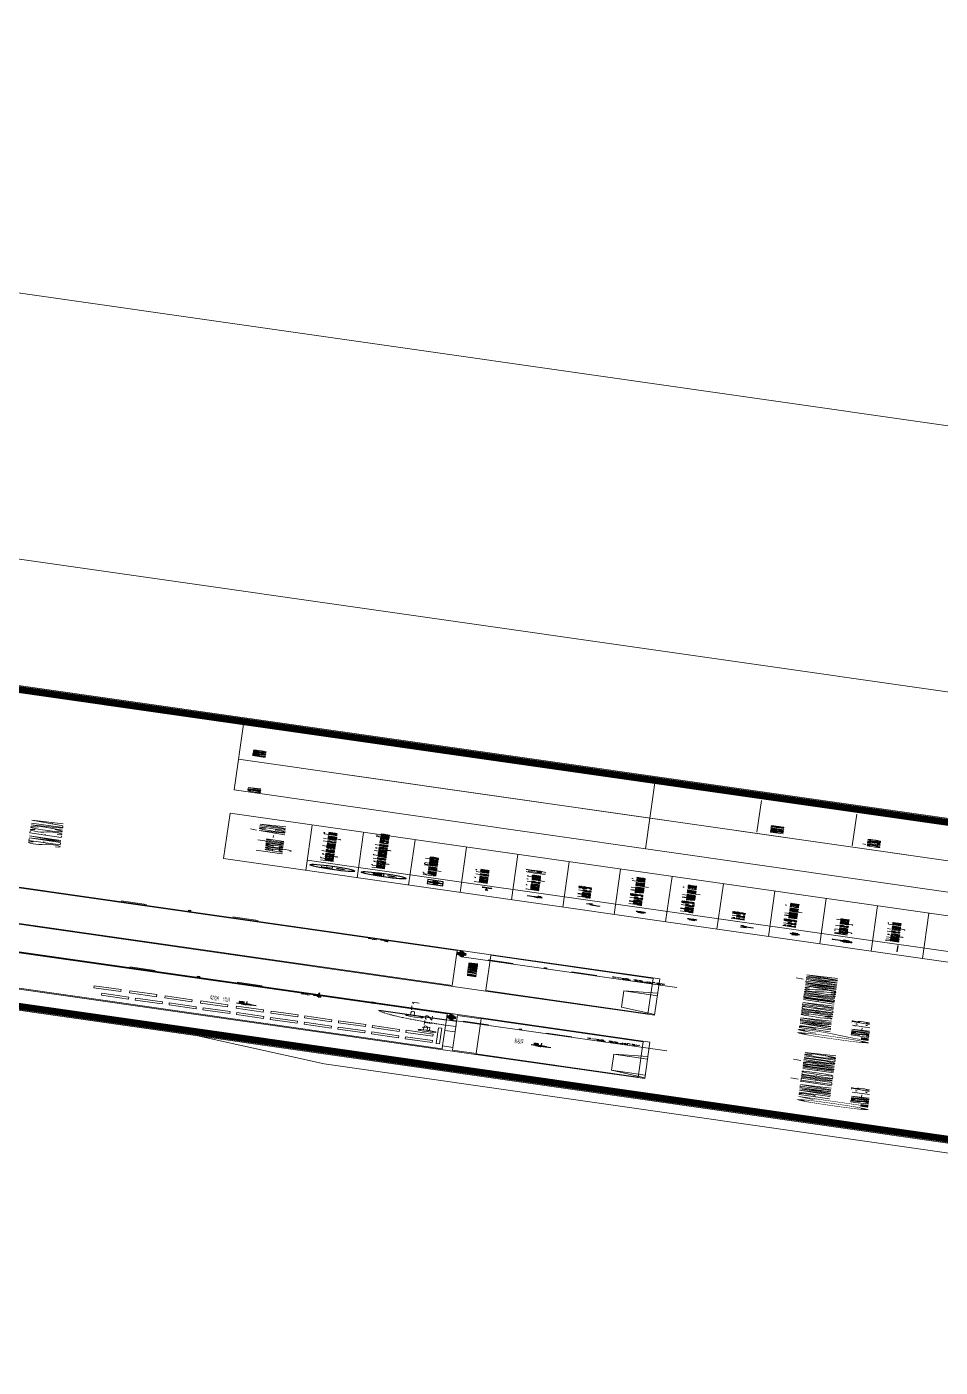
# Model space of a CAD drawing. Header units: millimetres. Extents: x -361192058 to 101130107379, y -14071650034 to 19218552450.
# Drawn here: x -137119 to -136323, y 40651 to 41818 of the extents above; entities that cross this region are included whole.
import ezdxf
from ezdxf.enums import TextEntityAlignment as Align

# ---------------------------------------------------------------- set-up
doc = ezdxf.new("R2010")
doc.units = ezdxf.units.MM
doc.header["$LTSCALE"] = 0.5
doc.linetypes.add('HIDDEN2', pattern=[0.1875, 0.125, -0.0625])
for name, color, linetype in [('02', 2, 'Continuous'), ('08', 8, 'Continuous'), ('14-04-Texto-04', 3, 'Continuous'), ('ARCO', 7, 'HIDDEN2'), ('CERC02', 3, 'Continuous'), ('CONEXAO_AG_FRIA', 3, 'Continuous'), ('CONEXAO_ESGOTO', 7, 'Continuous'), ('CONEXÃO_HIDRÁULICA', 2, 'Continuous'), ('DIVERSOS', 4, 'Continuous'), ('ESQUADRIAS', 3, 'Continuous'), ('parede', 2, 'Continuous'), ('PISO', 8, 'Continuous'), ('SIMBOLOS_AGUA', 3, 'Continuous'), ('texto pequeno', 3, 'Continuous'), ('TEXTO2', 3, 'Continuous'), ('TUBULAÇÃO_HIDRÁULICA', 5, 'Continuous'), ('TXT_0', 7, 'Continuous'), ('TXT_2', 6, 'Continuous')]:
    doc.layers.add(name, color=color, linetype=linetype)
for name, color, linetype, lineweight in [('E-TXT-G', 3, 'Continuous', 30), ('E-TXT-W', 7, 'Continuous', 15), ('E-TXT-Y', 2, 'Continuous', 40)]:
    doc.layers.add(name, color=color, linetype=linetype, lineweight=lineweight)
doc.styles.add('ADITIVOCAD', font='ROMANS.shx')
doc.styles.add('REG140', font='romans.shx', dxfattribs={"width": 0.8, "height": 0.35})
doc.styles.add('REG80', font='romans.shx', dxfattribs={"width": 0.8, "height": 0.1})
doc.styles.add('ROMANS', font='romans', dxfattribs={"height": 0.1})
doc.styles.add('SANSSERIF', font='sas_____.pfb', dxfattribs={"height": 1})
doc.styles.add('SANSSERIF2', font='sanssb__.ttf', dxfattribs={"width": 0.8})
doc.styles.get("Standard").update_dxf_attribs({"font": 'txt.shx', "height": 0.12})

# ---------------------------------------------------------------- blocks, each defined once
blk = doc.blocks.new('IND_DES')
at = {"layer": 'E-TXT-W'}
blk.add_line((0.0269, -0.2428), (0.1984, -0.2428), dxfattribs=at)
at = {"layer": 'E-TXT-G', "style": 'REG80', "width": 0.8}
for s, p in [('ESCALA', (-0.4463, -0.2864)), ('1', (0.2426, -0.2864)), (':', (0.3988, -0.2706))]:
    blk.add_text(s, height=0.1, dxfattribs=at).set_placement(p)
blk.add_attdef('ESCALA', (0.4897, -0.2812), '', height=0.1, dxfattribs=at)
at = {"layer": 'E-TXT-W', "style": 'SANSSERIF2', "width": 0.6}
blk.add_attdef('00', text='', height=0.4, dxfattribs=at).set_placement((-0.7083, -0.2881), align=Align.CENTER)
at = {"layer": 'E-TXT-Y', "style": 'REG140', "width": 0.8}
for tag, p in [('PROJETO', (-0.4563, 0.1829)), ('DESENHO', (-0.4582, -0.0658))]:
    blk.add_attdef(tag, p, '', height=0.175, dxfattribs=at)
blk = doc.blocks.new('Adh_Afn')
blk.add_line((-0.25, 0), (0.25, 0))
blk.add_circle((0, 0), 0.25)
at = {"flags": 8}
for tag, p in [('$AF', (0, 0.07)), ('$DIAM', (0, -0.091))]:
    blk.add_attdef(tag, text='', height=0.1, dxfattribs=at).set_placement(p, align=Align.MIDDLE)
blk = doc.blocks.new('ADH_HIDROM2')
h = blk.add_hatch(color=256)
edge = h.paths.add_edge_path()
edge.add_arc((-0.112, -0.001), 0.0185, 0, 360)
h = blk.add_hatch(color=256)
edge = h.paths.add_edge_path()
edge.add_arc((0.098, -0.001), 0.0185, 0, 360)
for p, q in [((-0.207, -0.001), (-0.061, -0.001)), ((0.047, -0.001), (0.193, -0.001))]:
    blk.add_line(p, q)
blk.add_lwpolyline([(-0.207, -0.061), (0.193, -0.061), (0.193, 0.059), (-0.207, 0.059)], close=True)
for centre, radius in [((-0.112, -0.001), 0.0185), ((-0.007, -0.001), 0.0539), ((0.098, -0.001), 0.0185)]:
    blk.add_circle(centre, radius)
blk = doc.blocks.new('ADH_TOR_BOIA')
for points in [[(-0.01, 0, 1), (0.01, 0, 1)], [(0.181, 0), (0.256, 0, 1)]]:
    blk.add_hatch(color=256).paths.add_polyline_path(points)
blk.add_line((0.01, 0), (0.256, 0))
for centre, radius in [((0, 0), 0.0103), ((0.219, 0), 0.0375)]:
    blk.add_circle(centre, radius)
blk = doc.blocks.new('ADH_TOR_PRE')
for p, q in [((-0.028, 0.078), (0.028, 0.078)), ((0, 0.032), (0, 0.078)), ((-0.078, 0), (-0.032, 0)), ((0.032, 0), (0.067, 0)), ((0.088, -0.022), (0.088, -0.032))]:
    blk.add_line(p, q)
blk.add_circle((0, 0), 0.0323)
blk.add_arc((0.067, -0.022), 0.0217, 359.6876, 88.1133)
blk = doc.blocks.new('Adh_cx_j90')
blk.add_lwpolyline([(0.078, 0.0225), (0.078, -0.0225), (0.078, 0), (0.06, 0, 0.4142136), (0, -0.06), (0, -0.078), (0.0225, -0.078), (-0.0225, -0.078)], format="xyb")
blk = doc.blocks.new('Adh_cx_j90b')
blk.add_lwpolyline([(-0.068, 0.022), (-0.068, -0.022), (-0.068, 0), (-0.006, 0)])
blk.add_circle((0, 0), 0.0359)
blk = doc.blocks.new('Adh_cx_j90c')
h = blk.add_hatch()
h.set_pattern_fill('_U', color=256, scale=0.003, angle=45, style=0, double=1)
h.set_pattern_definition([(45, (-6.0733674, -5.0413484), (-0.0021213203, 0.0021213203), []), (135, (-6.0733674, -5.0413484), (-0.0021213203, -0.0021213203), [])])
h.paths.add_polyline_path([(-0.017, 0, 1), (0.017, 0, 1)])
blk.add_lwpolyline([(-0.068, 0.022), (-0.068, -0.023), (-0.068, 0), (-0.036, 0)])
for radius in [0.0359, 0.017]:
    blk.add_circle((0, 0), radius)
blk = doc.blocks.new('Adh_cx_te90')
for p, q in [((-0.075, -0.0225), (-0.075, 0.0225)), ((0.075, 0), (-0.075, 0)), ((0, -0.075), (0, 0)), ((0.075, 0), (0.075, 0.0225)), ((0.075, 0.0225), (0.075, -0.0225)), ((-0.0225, -0.075), (0.0225, -0.075))]:
    blk.add_line(p, q)
blk = doc.blocks.new('Adh_cx_te90c')
h = blk.add_hatch()
h.set_pattern_fill('_U', color=256, scale=0.002, angle=45, style=0, double=1)
h.set_pattern_definition([(45, (-6.4294139, -5.0577083), (-0.00141421356, 0.00141421356), []), (135, (-6.4294139, -5.0577083), (-0.00141421356, -0.00141421356), [])])
h.paths.add_polyline_path([(-0.017, 0, 1), (0.017, 0, 1)])
for p, q in [((-0.078, 0.022), (-0.078, -0.022)), ((0.078, -0.022), (0.078, 0.022)), ((-0.078, 0), (-0.036, 0)), ((0.036, 0), (0.078, 0))]:
    blk.add_line(p, q)
for radius in [0.0359, 0.017]:
    blk.add_circle((0, 0), radius)
blk = doc.blocks.new('Adh_acs_rg')
h = blk.add_hatch()
h.set_pattern_fill('_U', color=256, scale=0.002, angle=45, style=0, double=1)
h.set_pattern_definition([(45, (-7.4131718, -5.1711377), (-0.00141421356, 0.00141421356), []), (135, (-7.4131718, -5.1711377), (-0.00141421356, -0.00141421356), [])])
h.paths.add_polyline_path([(-0.046, 0, 1), (0.046, 0, 1)])
for p, q in [((0.053, 0.108), (-0.053, 0.108)), ((0, 0.046), (0, 0.108)), ((-0.078, 0.022), (-0.078, -0.022)), ((0.078, -0.022), (0.078, 0.022)), ((-0.078, 0), (-0.046, 0)), ((0.046, 0), (0.078, 0))]:
    blk.add_line(p, q)
blk.add_circle((0, 0), 0.046)
blk = doc.blocks.new('Adhs_RefTbl')
at = {"color": 0, "linetype": 'ByBlock', "ltscale": 0.5}
blk.add_line((-0.321, 0), (0.321, 0), dxfattribs=at)
blk = doc.blocks.new('Adh_hiutiliz')
blk.add_line((0, 0), (0.12, 0))
at = {"flags": 8}
blk.add_attdef('$N', text='', height=0.09, dxfattribs=at).set_placement((0.226, 0.042), align=Align.MIDDLE)
blk = doc.blocks.new('Adc_nivelpl')
h = blk.add_hatch()
h.set_pattern_fill('_U', color=256, scale=0.005, angle=45, style=0, double=1)
h.set_pattern_definition([(45, (-5.8772514, -3.5161936), (-0.003535534, 0.003535534), []), (135, (-5.8772514, -3.5161936), (-0.003535534, -0.003535534), [])])
h.paths.add_polyline_path([(0.195, -0.087, 0.414214), (0.087, -0.195), (0.195, -0.195)])
h.paths.add_polyline_path([(0.195, -0.195), (0.195, -0.304, 0.414214), (0.304, -0.195)])
for p, q in [((0.195, 0), (0.195, -0.391)), ((0.896, -0.195), (0, -0.195))]:
    blk.add_line(p, q)
blk.add_circle((0.195, -0.195), 0.109)
at = {"flags": 8}
blk.add_attdef('NIVEL', (0.364, -0.15), '', height=0.1, dxfattribs=at)
blk = doc.blocks.new('APROVADO QUADRA 21.2 MBVII')
at = {"lineweight": 18}
for p, q in [((4013.711, 2460.226), (4022.444, 2460.226)), ((4013.711, 2446.734), (4013.711, 2460.226)), ((4022.444, 2446.734), (4022.444, 2460.226)), ((4013.711, 2459.008), (4022.444, 2459.008)), ((4015.709, 2446.734), (4015.709, 2459.008)), ((4013.711, 2458.247), (4022.444, 2458.247)), ((4013.711, 2457.485), (4022.444, 2457.485)), ((4013.711, 2456.724), (4022.444, 2456.724)), ((4013.711, 2455.963), (4022.444, 2455.963)), ((4013.711, 2455.202), (4022.444, 2455.202)), ((4013.711, 2454.441), (4022.444, 2454.441)), ((4013.711, 2453.68), (4022.444, 2453.68)), ((4013.711, 2452.918), (4022.444, 2452.918)), ((4013.711, 2452.157), (4022.444, 2452.157)), ((4013.711, 2451.396), (4022.444, 2451.396)), ((4013.711, 2450.635), (4022.444, 2450.635)), ((4013.711, 2449.874), (4022.444, 2449.874))]:
    blk.add_line(p, q, dxfattribs=at)
for points in [[(3864.724, 2517.868), (4064.639, 2517.868), (4064.639, 2359.975), (3864.724, 2359.975)], [(4114.826, 2517.868), (4314.741, 2517.868), (4314.741, 2359.975), (4114.826, 2359.975)]]:
    blk.add_lwpolyline(points, close=True, dxfattribs=at)
at = {"layer": '02', "lineweight": 18}
blk.add_line((4026.944, 2460.214), (4026.944, 2439.652), dxfattribs=at)
blk.add_lwpolyline([(3979.619, 2438.839), (4040.819, 2438.839), (4040.819, 2483.389), (3979.619, 2483.389)], close=True, dxfattribs=at)
at = {"layer": '02', "lineweight": 18, "const_width": 0.1}
blk.add_lwpolyline([(3980.369, 2439.589), (4040.069, 2439.589), (4040.069, 2482.639), (3980.369, 2482.639)], close=True, dxfattribs=at)
at = {"layer": '02', "lineweight": 18}
blk.add_lwpolyline([(3979.619, 2438.839), (3977.744, 2438.839), (3977.744, 2458.339), (3979.619, 2460.214), (3980.369, 2460.214)], dxfattribs=at)
at = {"layer": '08', "color": 8, "lineweight": 18}
for p, q in [((3984.311, 2456.657), (3987.361, 2456.657)), ((3987.361, 2456.507), (3984.311, 2456.507)), ((3984.277, 2454.157), (3984.277, 2453.657)), ((3987.377, 2454.157), (3987.377, 2453.657)), ((3999.569, 2454.144), (3999.569, 2453.644))]:
    blk.add_line(p, q, dxfattribs=at)
at = {"layer": '08', "color": 8, "lineweight": 18, "ltscale": 0.2}
for p, q in [((3983.777, 2456.157), (3990.477, 2456.157)), ((3995.969, 2456.144), (4002.669, 2456.144))]:
    blk.add_line(p, q, dxfattribs=at)
at = {"layer": '08', "color": 8, "lineweight": 18}
for points in [[(3984.667, 2461.314), (3984.667, 2461.714), (3985.067, 2461.714), (3985.067, 2461.314)], [(3986.279, 2461.442), (3986.279, 2461.842), (3985.879, 2461.842), (3985.879, 2461.442)], [(3986.285, 2460.914), (3986.285, 2461.314), (3985.885, 2461.314), (3985.885, 2460.914)], [(3984.667, 2460.814), (3984.667, 2461.214), (3985.067, 2461.214), (3985.067, 2460.814)], [(3984.667, 2460.314), (3984.667, 2460.714), (3985.067, 2460.714), (3985.067, 2460.314)], [(3986.285, 2460.387), (3986.285, 2460.787), (3985.885, 2460.787), (3985.885, 2460.387)], [(3984.667, 2459.814), (3984.667, 2460.214), (3985.067, 2460.214), (3985.067, 2459.814)], [(3986.285, 2459.86), (3986.285, 2460.26), (3985.885, 2460.26), (3985.885, 2459.86)], [(3984.667, 2459.314), (3984.667, 2459.714), (3985.067, 2459.714), (3985.067, 2459.314)], [(3986.279, 2459.332), (3986.279, 2459.732), (3985.879, 2459.732), (3985.879, 2459.332)], [(3984.667, 2458.814), (3984.667, 2459.214), (3985.067, 2459.214), (3985.067, 2458.814)], [(3986.279, 2458.819), (3986.279, 2459.219), (3985.879, 2459.219), (3985.879, 2458.819)], [(3984.667, 2458.314), (3984.667, 2458.714), (3985.067, 2458.714), (3985.067, 2458.314)], [(3986.279, 2458.319), (3986.279, 2458.719), (3985.879, 2458.719), (3985.879, 2458.319)], [(3984.667, 2457.814), (3984.667, 2458.214), (3985.067, 2458.214), (3985.067, 2457.814)], [(3986.279, 2457.819), (3986.279, 2458.219), (3985.879, 2458.219), (3985.879, 2457.819)], [(3986.279, 2457.319), (3986.279, 2457.719), (3985.879, 2457.719), (3985.879, 2457.319)], [(3984.667, 2457.314), (3984.667, 2457.714), (3985.067, 2457.714), (3985.067, 2457.314)], [(3984.667, 2456.814), (3984.667, 2457.214), (3985.067, 2457.214), (3985.067, 2456.814)], [(3986.279, 2456.819), (3986.279, 2457.219), (3985.879, 2457.219), (3985.879, 2456.819)]]:
    blk.add_lwpolyline(points, close=True, dxfattribs=at)
for points in [[(3983.777, 2453.657), (3984.277, 2454.157), (3987.377, 2454.157), (3987.877, 2453.657)], [(3995.969, 2453.644), (3996.469, 2454.144), (3999.569, 2454.144), (4000.069, 2453.644)]]:
    blk.add_lwpolyline(points, dxfattribs=at)
at = {"layer": '14-04-Texto-04', "lineweight": 18}
for p, q in [((4032.845, 2460.214), (4032.845, 2447.667)), ((4032.845, 2447.667), (4032.845, 2458.602))]:
    blk.add_line(p, q, dxfattribs=at)
at = {"layer": 'ARCO', "color": 8, "lineweight": 18}
blk.add_arc((3989.43, 2456.544), 1.122, 97.5018, 174.2431, dxfattribs=at)
at = {"layer": 'CERC02', "lineweight": 18}
for p, q in [((4026.944, 2460.214), (4040.069, 2460.214)), ((4026.944, 2454.123), (4040.069, 2454.123)), ((4033.049, 2452.541), (4039.159, 2452.541)), ((4033.049, 2451.127), (4039.159, 2451.127))]:
    blk.add_line(p, q, dxfattribs=at)
at = {"layer": 'CONEXAO_ESGOTO', "lineweight": 18}
for p, q in [((4002.987, 2461.251), (4002.987, 2461.625)), ((3990.783, 2460.986), (3990.783, 2461.36)), ((4002.987, 2459.597), (4002.987, 2459.971)), ((3990.795, 2459.4), (3990.795, 2459.774)), ((3989.545, 2456.037), (3989.545, 2456.412)), ((4001.748, 2455.803), (4001.748, 2456.177)), ((3989.545, 2454.803), (3989.545, 2455.177)), ((4001.748, 2454.568), (4001.748, 2454.942))]:
    blk.add_line(p, q, dxfattribs=at)
for points in [[(4002.987, 2461.625), (4003.024, 2461.449), (4002.949, 2461.449)], [(3990.783, 2461.36), (3990.821, 2461.184), (3990.746, 2461.184)], [(4002.987, 2459.971), (4003.024, 2459.795), (4002.949, 2459.795)], [(3990.795, 2459.774), (3990.832, 2459.598), (3990.757, 2459.598)], [(3989.545, 2456.412), (3989.582, 2456.236), (3989.507, 2456.236)], [(4001.748, 2456.177), (4001.785, 2456.001), (4001.71, 2456.001)], [(3989.545, 2455.177), (3989.582, 2455.001), (3989.507, 2455.001)], [(4001.748, 2454.942), (4001.785, 2454.766), (4001.71, 2454.766)]]:
    blk.add_solid(points, dxfattribs=at)
at = {"layer": 'CONEXÃO_HIDRÁULICA', "lineweight": 18}
blk.add_line((3990.536, 2456.668), (3990.581, 2456.668), dxfattribs=at)
for points in [[(3989.482, 2456.612), (3989.482, 2456.567), (3989.482, 2456.59), (3989.414, 2456.59), (3989.414, 2456.512)], [(3990.491, 2456.567), (3990.491, 2456.612), (3990.491, 2456.59), (3990.559, 2456.59), (3990.559, 2456.668)], [(4001.69, 2456.595), (4001.69, 2456.55), (4001.69, 2456.573), (4001.622, 2456.573), (4001.622, 2456.495)], [(4002.698, 2456.55), (4002.698, 2456.595), (4002.698, 2456.573), (4002.766, 2456.573), (4002.766, 2456.651)]]:
    blk.add_lwpolyline(points, dxfattribs=at)
at = {"layer": 'DIVERSOS', "color": 8, "lineweight": 18}
for p, q in [((3995.819, 2456.144), (3995.819, 2478.744)), ((3995.969, 2456.644), (3995.969, 2478.744)), ((4002.669, 2463.744), (4002.669, 2456.644)), ((4002.819, 2463.744), (4002.819, 2456.144)), ((4002.669, 2456.644), (3995.969, 2456.644)), ((3995.819, 2456.144), (3995.969, 2456.144)), ((4002.669, 2456.144), (4002.819, 2456.144))]:
    blk.add_line(p, q, dxfattribs=at)
at = {"layer": 'ESQUADRIAS', "color": 8, "lineweight": 18}
for p, q in [((3987.421, 2456.88), (3987.275, 2456.993)), ((3984.621, 2456.756), (3987.621, 2456.756)), ((3984.621, 2456.706), (3984.621, 2456.756)), ((3986.937, 2456.88), (3987.421, 2456.88)), ((3987.621, 2456.756), (3987.621, 2456.706)), ((3987.621, 2456.706), (3984.621, 2456.706))]:
    blk.add_line(p, q, dxfattribs=at)
for points in [[(3989.283, 2456.657), (3989.283, 2457.657), (3989.313, 2457.657), (3989.313, 2456.657), (3989.283, 2456.657)], [(3984.261, 2456.657), (3984.311, 2456.657), (3984.311, 2456.507), (3984.261, 2456.507)], [(3987.361, 2456.657), (3987.311, 2456.657), (3987.311, 2456.507), (3987.361, 2456.507)], [(3988.263, 2456.657), (3988.313, 2456.657), (3988.313, 2456.507), (3988.263, 2456.507)], [(3989.363, 2456.657), (3989.313, 2456.657), (3989.313, 2456.507), (3989.363, 2456.507)]]:
    blk.add_lwpolyline(points, dxfattribs=at)
at = {"layer": 'parede', "color": 8, "lineweight": 18}
for p, q in [((3983.627, 2456.157), (3983.627, 2481.157)), ((3990.627, 2481.157), (3990.627, 2456.157)), ((3983.777, 2456.657), (3983.777, 2474.107)), ((3990.477, 2463.657), (3990.477, 2456.657)), ((3984.311, 2456.657), (3983.777, 2456.657)), ((3988.663, 2456.657), (3987.361, 2456.657)), ((3990.477, 2456.657), (3989.363, 2456.657)), ((3983.777, 2456.157), (3983.777, 2456.507)), ((3984.311, 2456.507), (3983.777, 2456.507)), ((3988.663, 2456.507), (3987.361, 2456.507)), ((3990.477, 2456.507), (3989.363, 2456.507)), ((3990.477, 2456.507), (3990.477, 2456.157)), ((3983.627, 2456.157), (3983.777, 2456.157)), ((3990.477, 2456.157), (3990.627, 2456.157))]:
    blk.add_line(p, q, dxfattribs=at)
at = {"layer": 'PISO', "color": 8, "lineweight": 18}
for p, q in [((3988.25, 2456.657), (3989.363, 2456.657)), ((3988.263, 2456.507), (3989.363, 2456.507)), ((3983.627, 2456.157), (3983.627, 2453.657)), ((3983.727, 2456.157), (3983.727, 2453.757)), ((3990.527, 2456.157), (3990.527, 2453.757)), ((3990.627, 2456.157), (3990.627, 2453.657)), ((3995.819, 2456.144), (3995.819, 2453.644)), ((3995.919, 2456.144), (3995.919, 2453.744)), ((4002.719, 2456.144), (4002.719, 2453.744)), ((4002.819, 2456.144), (4002.819, 2453.644)), ((3990.627, 2453.657), (3983.627, 2453.657)), ((3990.527, 2453.757), (3983.727, 2453.757)), ((4002.819, 2453.644), (3995.819, 2453.644)), ((4002.719, 2453.744), (3995.919, 2453.744))]:
    blk.add_line(p, q, dxfattribs=at)
for centre in [(3989.136, 2457.127), (3986.734, 2456.913)]:
    blk.add_circle(centre, 0.133, dxfattribs=at)
at = {"layer": 'TUBULAÇÃO_HIDRÁULICA', "lineweight": 18}
for p, q in [((3990.549, 2467.044), (3990.559, 2456.668)), ((4002.764, 2467.053), (4002.766, 2456.573)), ((3989.627, 2456.59), (3989.482, 2456.59)), ((3990.299, 2456.59), (3990.491, 2456.59)), ((4001.835, 2456.573), (4001.69, 2456.573)), ((4002.507, 2456.573), (4002.698, 2456.573)), ((3989.414, 2456.512), (3989.414, 2453.394)), ((4001.622, 2456.495), (4001.622, 2453.377))]:
    blk.add_line(p, q, dxfattribs=at)
at = {"lineweight": 18}
ref = blk.add_blockref('Adh_Afn', (4014.9, 2458.627), dxfattribs=dict(at, xscale=1.332039147057223, yscale=1.332039147057223, zscale=1.332039147057223))
ref.add_attrib('$AF', 'AF-', dxfattribs={"height": 0.1332, "style": 'ADITIVOCAD', "flags": 8}).set_placement((4014.9, 2458.721), align=Align.MIDDLE)
ref.add_attrib('$DIAM', '%%C', dxfattribs={"height": 0.1332, "style": 'ADITIVOCAD', "flags": 8}).set_placement((4014.9, 2458.506), align=Align.MIDDLE)
ref = blk.add_blockref('Adh_Afn', (4014.9, 2457.866), dxfattribs=dict(at, xscale=1.332039147057223, yscale=1.332039147057223, zscale=1.332039147057223))
ref.add_attrib('$AF', 'ALIM', dxfattribs={"height": 0.1332, "style": 'ADITIVOCAD', "flags": 8}).set_placement((4014.9, 2457.96), align=Align.MIDDLE)
ref.add_attrib('$DIAM', '%%C', dxfattribs={"height": 0.1332, "style": 'ADITIVOCAD', "flags": 8}).set_placement((4014.9, 2457.745), align=Align.MIDDLE)
at = {"lineweight": 18, "xscale": 1.9029130672251, "yscale": 1.9029130672251, "zscale": 1.9029130672251}
for name, p in [('ADH_HIDROM2', (4014.9, 2457.105)), ('ADH_TOR_BOIA', (4014.9, 2456.344)), ('ADH_TOR_PRE', (4014.9, 2455.583)), ('Adh_cx_j90', (4014.9, 2454.821)), ('Adh_cx_j90b', (4014.9, 2454.06)), ('Adh_cx_j90c', (4014.9, 2453.299)), ('Adh_cx_te90', (4014.9, 2452.538)), ('Adh_cx_te90c', (4014.9, 2451.777)), ('Adh_acs_rg', (4014.9, 2451.016))]:
    blk.add_blockref(name, p, dxfattribs=at)
at = {"lineweight": 18}
ref = blk.add_blockref('IND_DES', (3998.52, 2451.235), dxfattribs=dict(at, xscale=2.591993519999988, yscale=2.591993519999988, zscale=2.591993519999988))
ref.add_attrib('00', '02', dxfattribs={"layer": 'E-TXT-W', "height": 1.0368, "style": 'SANSSERIF', "width": 0.6}).set_placement((3996.684, 2450.488), align=Align.CENTER)
ref.add_attrib('DESENHO', 'PLANTA COBERTA HIDROSSANITÁRIA', (3997.332, 2451.064), dxfattribs={"layer": 'E-TXT-Y', "height": 0.4536, "style": 'REG140', "width": 0.8})
ref.add_attrib('ESCALA', '75', (3999.789, 2450.506), dxfattribs={"layer": 'E-TXT-G', "height": 0.2592, "style": 'REG80', "width": 0.8})
ref = blk.add_blockref('IND_DES', (3985.913, 2451.102), dxfattribs=dict(at, xscale=2.591993519999988, yscale=2.591993519999988, zscale=2.591993519999988))
ref.add_attrib('00', '01', dxfattribs={"layer": 'E-TXT-W', "height": 1.0368, "style": 'SANSSERIF', "width": 0.6}).set_placement((3984.077, 2450.355), align=Align.CENTER)
ref.add_attrib('DESENHO', 'PLANTA TÉRREO HIDRÁULICA', (3984.725, 2450.931), dxfattribs={"layer": 'E-TXT-Y', "height": 0.4536, "style": 'REG140', "width": 0.8})
ref.add_attrib('ESCALA', '75', (3987.182, 2450.373), dxfattribs={"layer": 'E-TXT-G', "height": 0.2592, "style": 'REG80', "width": 0.8})
at = {"layer": 'CONEXÃO_HIDRÁULICA', "lineweight": 18, "xscale": -1}
for name, p, rotation in [('Adh_cx_te90c', (3990.559, 2458.557), 270), ('Adh_cx_j90b', (3990.602, 2457.753), 180), ('Adh_cx_j90b', (3989.695, 2456.59), 359.9999999999935), ('Adh_cx_j90b', (3990.231, 2456.59), 180), ('Adh_cx_j90b', (4001.903, 2456.573), 359.9999999999935), ('Adh_cx_j90b', (4002.439, 2456.573), 180)]:
    blk.add_blockref(name, p, dxfattribs=dict(at, rotation=rotation))
at = {"layer": 'CONEXÃO_HIDRÁULICA', "lineweight": 18}
for p in [(3989.695, 2456.59), (4001.903, 2456.573)]:
    blk.add_blockref('Adh_cx_j90c', p, dxfattribs=at)
at = {"layer": 'CONEXÃO_HIDRÁULICA', "lineweight": 18, "rotation": 179.9999999999935}
for p in [(3990.231, 2456.59), (4002.439, 2456.573)]:
    blk.add_blockref('Adh_cx_j90c', p, dxfattribs=at)
at = {"layer": 'SIMBOLOS_AGUA', "lineweight": 18, "xscale": -1}
for p in [(3990.361, 2458.557), (4002.59, 2457.698)]:
    blk.add_blockref('ADH_TOR_PRE', p, dxfattribs=at)
at = {"layer": 'SIMBOLOS_AGUA', "lineweight": 18, "xscale": -1, "rotation": 180}
for p in [(3989.97, 2456.589), (4002.178, 2456.572)]:
    blk.add_blockref('ADH_HIDROM2', p, dxfattribs=at)
at = {"layer": 'TUBULAÇÃO_HIDRÁULICA', "lineweight": 18}
ref = blk.add_blockref('Adh_hiutiliz', (3990.559, 2458.557), dxfattribs=dict(at, xscale=-1))
ref.add_attrib('$N', 'TJ', dxfattribs={"layer": 'CONEXÃO_HIDRÁULICA', "height": 0.1, "rotation": 90, "style": 'ADITIVOCAD', "flags": 8}).set_placement((3990.332, 2458.763), align=Align.MIDDLE)
ref = blk.add_blockref('Adh_hiutiliz', (3990.559, 2458.557), dxfattribs=dict(at, xscale=-1))
ref.add_attrib('$N', 'TJ', dxfattribs={"layer": 'CONEXÃO_HIDRÁULICA', "height": 0.1, "rotation": 90, "style": 'ADITIVOCAD', "flags": 8}).set_placement((3990.332, 2458.762), align=Align.MIDDLE)
ref = blk.add_blockref('Adh_hiutiliz', (4002.788, 2457.698), dxfattribs=dict(at, xscale=-1))
ref.add_attrib('$N', 'TJ', dxfattribs={"layer": 'CONEXÃO_HIDRÁULICA', "height": 0.1, "rotation": 90, "style": 'ADITIVOCAD', "flags": 8}).set_placement((4002.561, 2457.904), align=Align.MIDDLE)
ref = blk.add_blockref('Adh_hiutiliz', (4002.788, 2457.698), dxfattribs=dict(at, xscale=-1))
ref.add_attrib('$N', 'TJ', dxfattribs={"layer": 'CONEXÃO_HIDRÁULICA', "height": 0.1, "rotation": 90, "style": 'ADITIVOCAD', "flags": 8}).set_placement((4002.561, 2457.903), align=Align.MIDDLE)
at = {"layer": 'TUBULAÇÃO_HIDRÁULICA', "lineweight": 18, "xscale": 1.9029130672251, "yscale": 1.9029130672251, "zscale": 1.9029130672251}
blk.add_blockref('Adhs_RefTbl', (4014.9, 2450.254), dxfattribs=at)
at = {"layer": 'TXT_0', "color": 8, "lineweight": 18}
ref = blk.add_blockref('Adc_nivelpl', (3986.755, 2459.739), dxfattribs=dict(at, xscale=0.75, yscale=0.75, zscale=0.75))
ref.add_attrib('NIVEL', '0.03', (3987.029, 2459.626), dxfattribs={"height": 0.075, "style": 'ADITIVOCAD', "flags": 8})
ref = blk.add_blockref('Adc_nivelpl', (3986.804, 2455.376), dxfattribs=dict(at, xscale=0.75, yscale=0.75, zscale=0.75))
ref.add_attrib('NIVEL', '0.00', (3987.077, 2455.264), dxfattribs={"height": 0.075, "style": 'ADITIVOCAD', "flags": 8})
at = {"color": 0, "lineweight": 13, "flags": 8}
for p in [(4700.725, 2280.113), (4699.574, 2277.896), (4702.355, 2276.195), (4703.672, 2274.085), (4699.844, 2272.219), (4703.049, 2270.137), (4703.088, 2267.98), (4700.652, 2261.522), (4700.701, 2257.159)]:
    blk.add_attdef('NIVEL', p, '', height=0.075, dxfattribs=at)
for rotation, width, p in [(90, 0.8, (4700.821, 2275.752)), (270, 0.6, (4703.844, 2274.902)), (90, 0.8, (4701.557, 2268.502)), (180, 0.6, (4651.182, 2236.193))]:
    blk.add_attdef('$PORTA', text='', height=0.09, rotation=rotation, dxfattribs=dict(at, width=width)).set_placement(p, align=Align.MIDDLE)
for p in [(4654.176, 2240.463), (4648.499, 2240.192), (4633.439, 2239.336), (4637.801, 2239.384), (4656.392, 2239.312), (4652.475, 2237.682), (4644.26, 2236.949), (4646.417, 2236.988), (4650.365, 2236.365)]:
    blk.add_attdef('NIVEL', p, '', height=0.075, rotation=270, dxfattribs=at)
at = {"color": 0, "lineweight": 13, "width": 0.8, "flags": 8}
for p in [(4652.032, 2239.216), (4644.782, 2238.479)]:
    blk.add_attdef('$PORTA', text='', height=0.09, dxfattribs=at).set_placement(p, align=Align.MIDDLE)
at = {"layer": 'CERC02', "lineweight": 18, "style": 'ROMANS'}
blk.add_text('SEM ESCALA', height=0.4641, dxfattribs=at).set_placement((4011.323, 2463.089, -1.5), align=Align.TOP_LEFT)
at = {"layer": 'CONEXAO_AG_FRIA', "lineweight": 18, "char_height": 0.108, "attachment_point": 5, "rotation": 90, "style": 'ROMANS'}
for insert in [(4002.999, 2460.61), (3990.795, 2460.345), (3989.566, 2455.562), (4001.769, 2455.328)]:
    blk.add_mtext('\\A1;∅25mm', dxfattribs=dict(at, insert=insert))
at = {"layer": 'DIVERSOS', "color": 8, "lineweight": 18, "char_height": 0.1011, "width": 0.37308, "attachment_point": 1}
for s, insert in [('{\\C3;PT1}', (3989.025, 2457.186)), ('{\\C3;PT2}', (3986.604, 2456.969))]:
    blk.add_mtext(s, dxfattribs=dict(at, insert=insert))
at = {"layer": 'texto pequeno', "lineweight": 18, "ltscale": 0.2, "style": 'ROMANS', "width": 0.8}
for s, p in [(' À REDE DE', (3989.612, 2453.793)), ('ÁGUA DO SAAE', (3989.757, 2453.793)), (' À REDE DE', (4001.815, 2453.558)), ('ÁGUA DO SAAE', (4001.961, 2453.558))]:
    blk.add_text(s, height=0.1, rotation=90, dxfattribs=at).set_placement(p)
at = {"layer": 'TEXTO2', "color": 8, "lineweight": 18, "style": 'SANSSERIF'}
for s, p in [('ACESSO', (3986.771, 2460.007)), ('PASSEIO', (3986.789, 2455.498))]:
    blk.add_text(s, height=0.1231, dxfattribs=at).set_placement(p)
at = {"layer": 'TEXTO2', "lineweight": 18, "style": 'ROMANS'}
for s, p in [('CREA', (4027.104, 2460.016)), ('APROVO', (4033.87, 2460.018)), ('PROJETO', (4033.422, 2452.345, -0.754)), ('CÁLCULO', (4033.422, 2450.914, -0.754))]:
    blk.add_text(s, height=0.1885, dxfattribs=at).set_placement(p, align=Align.TOP_LEFT)
at = {"layer": 'TEXTO2', "color": 8, "lineweight": 18, "ltscale": 0.4, "style": 'ADITIVOCAD'}
blk.add_text('LAJE IMPERMEABILIZADA', height=0.13122, dxfattribs=at).set_placement((3998.197, 2456.318))
at = {"layer": 'TXT_0', "color": 8, "lineweight": 18, "style": 'SANSSERIF'}
blk.add_text('A=52.26m2', height=0.0985, dxfattribs=at).set_placement((3986.779, 2459.841))
at = {"layer": 'TXT_0', "lineweight": 18, "style": 'ADITIVOCAD'}
for s, height, p in [('Indicação das coluna de água fria', 0.19029, (4016.089, 2458.627)), ('Indicação da alimentação do reservatório', 0.19029, (4016.089, 2457.866)), ('Caixa para Hidrometro', 0.19029, (4016.089, 2457.105)), ('Torneira da boia', 0.19029, (4016.089, 2456.344)), ('Torneira de jardim  (TJ)', 0.19029, (4016.089, 2455.583)), ('Joelho de 90º', 0.19029, (4016.089, 2454.821)), ('Joelho de 90º voltado para baixo', 0.19029, (4016.089, 2454.06)), ('Joelho de 90º voltado para cima', 0.19029, (4016.089, 2453.299)), ('Tê de 90º', 0.1903, (4016.089, 2452.538)), ('Tê de 90º voltado para cima', 0.19029, (4016.089, 2451.777)), ('Registro de gaveta', 0.19029, (4016.089, 2451.016)), ('Tubulação de água fria', 0.19029, (4016.089, 2450.254))]:
    blk.add_text(s, height=height, dxfattribs=at).set_placement(p)
at = {"layer": 'TXT_2', "lineweight": 18, "style": 'ADITIVOCAD'}
blk.add_text('Legenda - ÁGUA', height=0.38058, dxfattribs=at).set_placement((4016.089, 2459.388))

msp = doc.modelspace()

# ---------------------------------------------------------------- block references
at = {"layer": '02', "color": 0, "lineweight": 30, "xscale": -4.574818403918471, "yscale": -59.40450511825884, "zscale": 4.574818403918471, "rotation": 261.8606972171988}
msp.add_blockref('APROVADO QUADRA 21.2 MBVII', (5129.041, 2225.201), dxfattribs=at)

doc.saveas('drawing.dxf')
